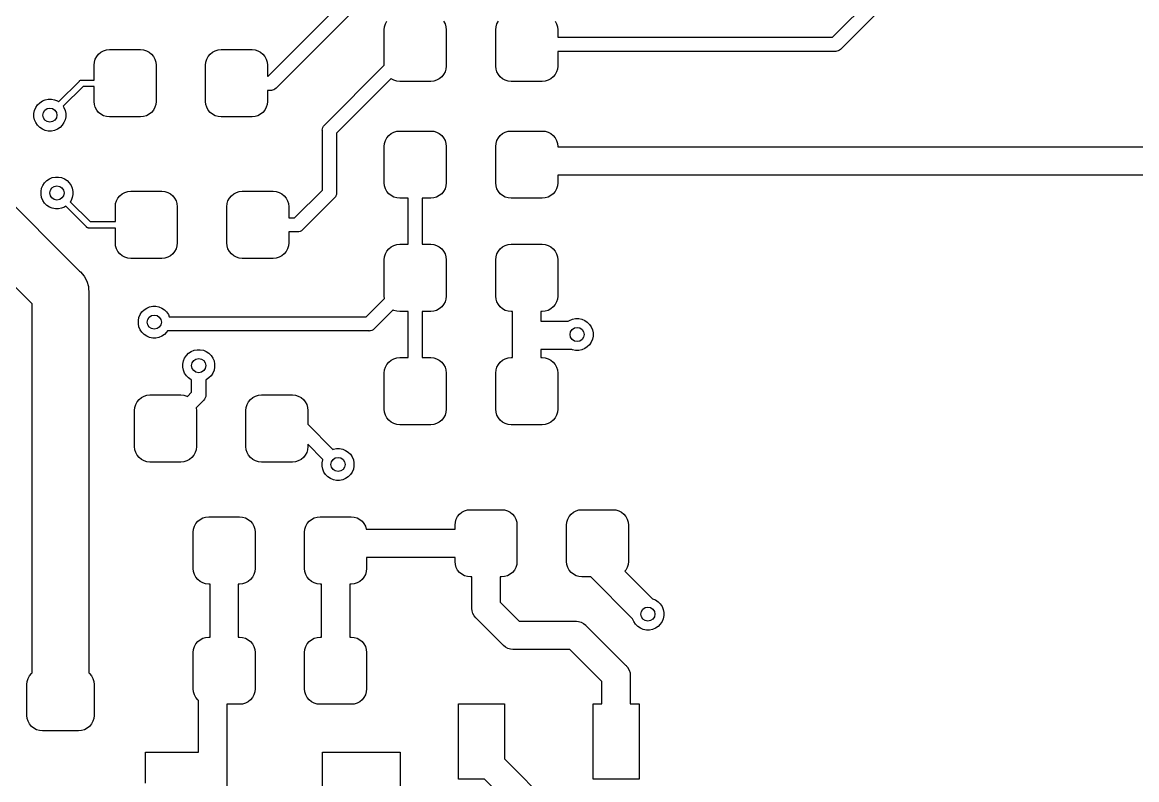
# Model space of a CAD drawing. Extents: x 1 to 84, y 1 to 137.
# Drawn here: x 57.46 to 73.21, y 15.56 to 26.26 of the extents above; entities that cross this region are included whole.
import ezdxf

# ---------------------------------------------------------------- set-up
doc = ezdxf.new("R2010")
doc.units = 0
doc.layers.add('BLACK', color=7, linetype='CONTINUOUS')

msp = doc.modelspace()

# ---------------------------------------------------------------- linework, layer by layer
at = {"layer": 'BLACK', "linetype": 'CONTINUOUS'}
for p, q in [((68.9086, 26.05), (72.9, 30.0414)), ((73.0672, 29.9258), (69.0242, 25.8828)), ((60.9336, 25.5), (62.6508, 27.2172)), ((54.0817, 26.9339), (58.2689, 22.7467)), ((62.7664, 27.05), (61.0492, 25.3328)), ((57.6, 22.2843), (53.6193, 26.265)), ((62.575, 26.1562), (62.5792, 26.1989)), ((62.575, 25.6539), (62.575, 26.1562)), ((62.5792, 26.1989), (62.5917, 26.24)), ((62.5917, 26.24), (62.6119, 26.2778)), ((63.4131, 26.2778), (63.4333, 26.24)), ((63.4333, 26.24), (63.4458, 26.1989)), ((63.4458, 26.1989), (63.45, 26.1562)), ((63.45, 26.1562), (63.45, 25.6437)), ((64.15, 26.1562), (64.1542, 26.1989)), ((64.15, 25.6437), (64.15, 26.1562)), ((64.1542, 26.1989), (64.1667, 26.24)), ((64.1667, 26.24), (64.1869, 26.2778)), ((64.9881, 26.2778), (65.0083, 26.24)), ((65.0083, 26.24), (65.0208, 26.1989)), ((65.0208, 26.1989), (65.025, 26.1562)), ((65.025, 26.1562), (65.025, 26.05)), ((65.025, 26.05), (68.9086, 26.05)), ((58.5391, 25.8109), (58.5722, 25.8381)), ((58.5722, 25.8381), (58.61, 25.8583)), ((58.61, 25.8583), (58.6511, 25.8708)), ((58.6511, 25.8708), (58.6937, 25.875)), ((58.6937, 25.875), (59.1312, 25.875)), ((59.1312, 25.875), (59.1739, 25.8708)), ((59.1739, 25.8708), (59.215, 25.8583)), ((59.215, 25.8583), (59.2528, 25.8381)), ((59.2528, 25.8381), (59.2859, 25.8109)), ((60.1141, 25.8109), (60.1472, 25.8381)), ((60.1472, 25.8381), (60.185, 25.8583)), ((60.185, 25.8583), (60.2261, 25.8708)), ((60.2261, 25.8708), (60.2687, 25.875)), ((60.2687, 25.875), (60.7062, 25.875)), ((60.7062, 25.875), (60.7489, 25.8708)), ((60.7489, 25.8708), (60.79, 25.8583)), ((60.79, 25.8583), (60.8278, 25.8381)), ((60.8278, 25.8381), (60.8609, 25.8109)), ((68.9451, 25.85), (65.025, 25.85)), ((65.025, 25.85), (65.025, 25.6437)), ((68.95, 25.8495), (68.9451, 25.85)), ((68.9549, 25.85), (68.95, 25.8495)), ((68.9696, 25.8514), (68.9549, 25.85)), ((68.9549, 25.85), (68.9549, 25.85)), ((68.9885, 25.8572), (68.9696, 25.8514)), ((69.0058, 25.8665), (68.9885, 25.8572)), ((69.0211, 25.8789), (69.0058, 25.8665)), ((69.0242, 25.8828), (69.0211, 25.8789)), ((58.475, 25.6562), (58.4792, 25.6989)), ((58.4792, 25.6989), (58.4917, 25.74)), ((58.4917, 25.74), (58.5119, 25.7778)), ((58.5119, 25.7778), (58.5391, 25.8109)), ((59.2859, 25.8109), (59.3131, 25.7778)), ((59.3131, 25.7778), (59.3333, 25.74)), ((59.3333, 25.74), (59.3458, 25.6989)), ((59.3458, 25.6989), (59.35, 25.6562)), ((60.05, 25.6562), (60.0542, 25.6989)), ((60.0542, 25.6989), (60.0667, 25.74)), ((60.0667, 25.74), (60.0869, 25.7778)), ((60.0869, 25.7778), (60.1141, 25.8109)), ((60.8609, 25.8109), (60.8881, 25.7778)), ((60.8881, 25.7778), (60.9083, 25.74)), ((60.9083, 25.74), (60.9208, 25.6989)), ((60.9208, 25.6989), (60.925, 25.6562)), ((58.475, 25.445), (58.475, 25.6562)), ((59.35, 25.6562), (59.35, 25.1437)), ((60.05, 25.1437), (60.05, 25.6562)), ((60.925, 25.6562), (60.925, 25.5)), ((61.7328, 24.8117), (62.575, 25.6539)), ((63.4131, 25.5222), (63.3859, 25.4891)), ((63.4333, 25.56), (63.4131, 25.5222)), ((63.4458, 25.6011), (63.4333, 25.56)), ((63.45, 25.6437), (63.4458, 25.6011)), ((64.1542, 25.6011), (64.15, 25.6437)), ((64.1667, 25.56), (64.1542, 25.6011)), ((64.1869, 25.5222), (64.1667, 25.56)), ((64.2141, 25.4891), (64.1869, 25.5222)), ((64.9881, 25.5222), (64.9609, 25.4891)), ((65.0083, 25.56), (64.9881, 25.5222)), ((65.0208, 25.6011), (65.0083, 25.56)), ((65.025, 25.6437), (65.0208, 25.6011)), ((57.9741, 25.1377), (58.2666, 25.4303)), ((58.3186, 25.355), (58.0377, 25.0741)), ((58.2666, 25.4303), (58.268, 25.432)), ((58.268, 25.432), (58.2697, 25.4334)), ((58.2697, 25.4334), (58.2749, 25.4376)), ((58.2697, 25.4334), (58.2697, 25.4334)), ((58.2749, 25.4376), (58.2827, 25.4418)), ((58.2749, 25.4376), (58.2749, 25.4376)), ((58.2749, 25.4376), (58.2749, 25.4376)), ((58.2827, 25.4418), (58.2844, 25.4423)), ((58.2844, 25.4423), (58.2912, 25.4443)), ((58.2912, 25.4443), (58.292, 25.4444)), ((58.292, 25.4444), (58.2978, 25.445)), ((58.2978, 25.445), (58.3, 25.4452)), ((58.2978, 25.445), (58.2978, 25.445)), ((58.3, 25.4452), (58.3022, 25.445)), ((58.3022, 25.445), (58.475, 25.445)), ((58.475, 25.355), (58.3186, 25.355)), ((58.475, 25.1437), (58.475, 25.355)), ((60.925, 25.5), (60.9336, 25.5)), ((62.6687, 25.4648), (61.9, 24.6961)), ((62.6722, 25.4619), (62.6687, 25.4648)), ((62.71, 25.4417), (62.6722, 25.4619)), ((62.7511, 25.4292), (62.71, 25.4417)), ((62.7937, 25.425), (62.7511, 25.4292)), ((63.2312, 25.425), (62.7937, 25.425)), ((63.2739, 25.4292), (63.2312, 25.425)), ((63.315, 25.4417), (63.2739, 25.4292)), ((63.3528, 25.4619), (63.315, 25.4417)), ((63.3859, 25.4891), (63.3528, 25.4619)), ((64.2472, 25.4619), (64.2141, 25.4891)), ((64.285, 25.4417), (64.2472, 25.4619)), ((64.3261, 25.4292), (64.285, 25.4417)), ((64.3687, 25.425), (64.3261, 25.4292)), ((64.8062, 25.425), (64.3687, 25.425)), ((64.8489, 25.4292), (64.8062, 25.425)), ((64.89, 25.4417), (64.8489, 25.4292)), ((64.9278, 25.4619), (64.89, 25.4417)), ((64.9609, 25.4891), (64.9278, 25.4619)), ((60.9701, 25.3), (60.925, 25.3)), ((60.925, 25.3), (60.925, 25.1437)), ((60.975, 25.2995), (60.9701, 25.3)), ((60.9799, 25.3), (60.975, 25.2995)), ((60.9946, 25.3014), (60.9799, 25.3)), ((60.9799, 25.3), (60.9799, 25.3)), ((61.0135, 25.3072), (60.9946, 25.3014)), ((61.0308, 25.3165), (61.0135, 25.3072)), ((61.0461, 25.3289), (61.0308, 25.3165)), ((61.0492, 25.3328), (61.0461, 25.3289)), ((57.6336, 25.0156), (57.6506, 25.0566)), ((57.6506, 25.0566), (57.6752, 25.0934)), ((57.6752, 25.0934), (57.7066, 25.1248)), ((57.7066, 25.1248), (57.7434, 25.1494)), ((57.7434, 25.1494), (57.7844, 25.1664)), ((57.7844, 25.1664), (57.8278, 25.175)), ((57.8278, 25.175), (57.8722, 25.175)), ((57.8722, 25.175), (57.9156, 25.1664)), ((57.9156, 25.1664), (57.9566, 25.1494)), ((57.9566, 25.1494), (57.9741, 25.1377)), ((58.0377, 25.0741), (58.0494, 25.0566)), ((58.0494, 25.0566), (58.0664, 25.0156)), ((58.4792, 25.1011), (58.475, 25.1437)), ((58.4917, 25.06), (58.4792, 25.1011)), ((58.5119, 25.0222), (58.4917, 25.06)), ((59.3333, 25.06), (59.3131, 25.0222)), ((59.3458, 25.1011), (59.3333, 25.06)), ((59.35, 25.1437), (59.3458, 25.1011)), ((60.0542, 25.1011), (60.05, 25.1437)), ((60.0667, 25.06), (60.0542, 25.1011)), ((60.0869, 25.0222), (60.0667, 25.06)), ((60.9083, 25.06), (60.8881, 25.0222)), ((60.9208, 25.1011), (60.9083, 25.06)), ((60.925, 25.1437), (60.9208, 25.1011)), ((57.625, 24.9722), (57.6336, 25.0156)), ((57.625, 24.9278), (57.625, 24.9722)), ((57.6336, 24.8844), (57.625, 24.9278)), ((57.6506, 24.8434), (57.6336, 24.8844)), ((58.0664, 24.8844), (58.0494, 24.8434)), ((58.0664, 25.0156), (58.075, 24.9722)), ((58.075, 24.9278), (58.0664, 24.8844)), ((58.075, 24.9722), (58.075, 24.9278)), ((58.5391, 24.9891), (58.5119, 25.0222)), ((58.5722, 24.9619), (58.5391, 24.9891)), ((58.61, 24.9417), (58.5722, 24.9619)), ((58.6511, 24.9292), (58.61, 24.9417)), ((58.6937, 24.925), (58.6511, 24.9292)), ((59.1312, 24.925), (58.6937, 24.925)), ((59.1739, 24.9292), (59.1312, 24.925)), ((59.215, 24.9417), (59.1739, 24.9292)), ((59.2528, 24.9619), (59.215, 24.9417)), ((59.2859, 24.9891), (59.2528, 24.9619)), ((59.3131, 25.0222), (59.2859, 24.9891)), ((60.1141, 24.9891), (60.0869, 25.0222)), ((60.1472, 24.9619), (60.1141, 24.9891)), ((60.185, 24.9417), (60.1472, 24.9619)), ((60.2261, 24.9292), (60.185, 24.9417)), ((60.2687, 24.925), (60.2261, 24.9292)), ((60.7062, 24.925), (60.2687, 24.925)), ((60.7489, 24.9292), (60.7062, 24.925)), ((60.79, 24.9417), (60.7489, 24.9292)), ((60.8278, 24.9619), (60.79, 24.9417)), ((60.8609, 24.9891), (60.8278, 24.9619)), ((60.8881, 25.0222), (60.8609, 24.9891)), ((57.6752, 24.8066), (57.6506, 24.8434)), ((57.7066, 24.7752), (57.6752, 24.8066)), ((57.7434, 24.7506), (57.7066, 24.7752)), ((57.7844, 24.7336), (57.7434, 24.7506)), ((57.8278, 24.725), (57.7844, 24.7336)), ((57.8722, 24.725), (57.8278, 24.725)), ((57.9156, 24.7336), (57.8722, 24.725)), ((57.9566, 24.7506), (57.9156, 24.7336)), ((57.9934, 24.7752), (57.9566, 24.7506)), ((58.0248, 24.8066), (57.9934, 24.7752)), ((58.0494, 24.8434), (58.0248, 24.8066)), ((61.6995, 24.7375), (61.7014, 24.7571)), ((61.7, 24.7326), (61.6995, 24.7375)), ((61.7, 23.8914), (61.7, 24.7326)), ((61.7014, 24.7571), (61.7072, 24.776)), ((61.7072, 24.776), (61.7165, 24.7933)), ((61.7165, 24.7933), (61.7258, 24.8047)), ((61.7258, 24.8047), (61.7289, 24.8086)), ((61.7289, 24.8086), (61.7328, 24.8117)), ((62.7511, 24.7208), (62.7937, 24.725)), ((62.7937, 24.725), (63.2312, 24.725)), ((63.2312, 24.725), (63.2739, 24.7208)), ((64.3261, 24.7208), (64.3687, 24.725)), ((64.3687, 24.725), (64.8062, 24.725)), ((64.8062, 24.725), (64.8489, 24.7208)), ((61.9, 24.6961), (61.9, 23.8549)), ((62.5792, 24.5489), (62.5917, 24.59)), ((62.5917, 24.59), (62.6119, 24.6278)), ((62.6119, 24.6278), (62.6391, 24.6609)), ((62.6391, 24.6609), (62.6722, 24.6881)), ((62.6722, 24.6881), (62.71, 24.7083)), ((62.71, 24.7083), (62.7511, 24.7208)), ((63.2739, 24.7208), (63.315, 24.7083)), ((63.315, 24.7083), (63.3528, 24.6881)), ((63.3528, 24.6881), (63.3859, 24.6609)), ((63.3859, 24.6609), (63.4131, 24.6278)), ((63.4131, 24.6278), (63.4333, 24.59)), ((63.4333, 24.59), (63.4458, 24.5489)), ((64.1542, 24.5489), (64.1667, 24.59)), ((64.1667, 24.59), (64.1869, 24.6278)), ((64.1869, 24.6278), (64.2141, 24.6609)), ((64.2141, 24.6609), (64.2472, 24.6881)), ((64.2472, 24.6881), (64.285, 24.7083)), ((64.285, 24.7083), (64.3261, 24.7208)), ((64.8489, 24.7208), (64.89, 24.7083)), ((64.89, 24.7083), (64.9278, 24.6881)), ((64.9278, 24.6881), (64.9609, 24.6609)), ((64.9609, 24.6609), (64.9881, 24.6278)), ((64.9881, 24.6278), (65.0083, 24.59)), ((65.0083, 24.59), (65.0208, 24.5489)), ((62.575, 24.5062), (62.5792, 24.5489)), ((62.575, 23.9937), (62.575, 24.5062)), ((63.4458, 24.5489), (63.45, 24.5062)), ((63.45, 24.5062), (63.45, 23.9937)), ((64.15, 24.5062), (64.1542, 24.5489)), ((64.15, 23.9937), (64.15, 24.5062)), ((65.0208, 24.5489), (65.025, 24.5062)), ((65.025, 24.5062), (65.025, 24.5)), ((65.025, 24.5), (83.33, 24.5)), ((83.33, 24.1), (65.025, 24.1)), ((65.025, 24.1), (65.025, 23.9937)), ((57.7336, 23.9156), (57.7506, 23.9566)), ((57.7506, 23.9566), (57.7752, 23.9934)), ((57.7752, 23.9934), (57.8066, 24.0248)), ((57.8066, 24.0248), (57.8434, 24.0494)), ((57.8434, 24.0494), (57.8844, 24.0664)), ((57.8844, 24.0664), (57.9278, 24.075)), ((57.9278, 24.075), (57.9722, 24.075)), ((57.9722, 24.075), (58.0156, 24.0664)), ((58.0156, 24.0664), (58.0566, 24.0494)), ((58.0566, 24.0494), (58.0934, 24.0248)), ((58.0934, 24.0248), (58.1248, 23.9934)), ((58.1248, 23.9934), (58.1494, 23.9566)), ((58.1494, 23.9566), (58.1664, 23.9156)), ((62.5792, 23.9511), (62.575, 23.9937)), ((62.5917, 23.91), (62.5792, 23.9511)), ((63.4458, 23.9511), (63.4333, 23.91)), ((63.45, 23.9937), (63.4458, 23.9511)), ((64.1542, 23.9511), (64.15, 23.9937)), ((64.1667, 23.91), (64.1542, 23.9511)), ((65.0208, 23.9511), (65.0083, 23.91)), ((65.025, 23.9937), (65.0208, 23.9511)), ((57.725, 23.8722), (57.7336, 23.9156)), ((57.725, 23.8278), (57.725, 23.8722)), ((57.7336, 23.7844), (57.725, 23.8278)), ((57.7506, 23.7434), (57.7336, 23.7844)), ((58.1664, 23.7844), (58.1494, 23.7434)), ((58.1664, 23.9156), (58.175, 23.8722)), ((58.175, 23.8278), (58.1664, 23.7844)), ((58.175, 23.8722), (58.175, 23.8278)), ((58.7917, 23.74), (58.8119, 23.7778)), ((58.8119, 23.7778), (58.8391, 23.8109)), ((58.8391, 23.8109), (58.8722, 23.8381)), ((58.8722, 23.8381), (58.91, 23.8583)), ((58.91, 23.8583), (58.9511, 23.8708)), ((58.9511, 23.8708), (58.9937, 23.875)), ((58.9937, 23.875), (59.4312, 23.875)), ((59.4312, 23.875), (59.4739, 23.8708)), ((59.4739, 23.8708), (59.515, 23.8583)), ((59.515, 23.8583), (59.5528, 23.8381)), ((59.5528, 23.8381), (59.5859, 23.8109)), ((59.5859, 23.8109), (59.6131, 23.7778)), ((59.6131, 23.7778), (59.6333, 23.74)), ((60.3667, 23.74), (60.3869, 23.7778)), ((60.3869, 23.7778), (60.4141, 23.8109)), ((60.4141, 23.8109), (60.4472, 23.8381)), ((60.4472, 23.8381), (60.485, 23.8583)), ((60.485, 23.8583), (60.5261, 23.8708)), ((60.5261, 23.8708), (60.5687, 23.875)), ((60.5687, 23.875), (61.0062, 23.875)), ((61.0062, 23.875), (61.0489, 23.8708)), ((61.0489, 23.8708), (61.09, 23.8583)), ((61.09, 23.8583), (61.1278, 23.8381)), ((61.1278, 23.8381), (61.1609, 23.8109)), ((61.1609, 23.8109), (61.1881, 23.7778)), ((61.1881, 23.7778), (61.2083, 23.74)), ((61.3086, 23.5), (61.7, 23.8914)), ((61.8711, 23.7789), (61.8672, 23.7758)), ((61.8835, 23.7942), (61.8711, 23.7789)), ((61.8928, 23.8115), (61.8835, 23.7942)), ((61.8986, 23.8304), (61.8928, 23.8115)), ((61.9, 23.8451), (61.8986, 23.8304)), ((61.9, 23.8549), (61.9005, 23.85)), ((61.9005, 23.85), (61.9, 23.8451)), ((61.9, 23.8451), (61.9, 23.8451)), ((62.6119, 23.8722), (62.5917, 23.91)), ((62.6391, 23.8391), (62.6119, 23.8722)), ((62.6722, 23.8119), (62.6391, 23.8391)), ((62.71, 23.7917), (62.6722, 23.8119)), ((62.7511, 23.7792), (62.71, 23.7917)), ((62.7937, 23.775), (62.7511, 23.7792)), ((63.2739, 23.7792), (63.2312, 23.775)), ((63.315, 23.7917), (63.2739, 23.7792)), ((63.3528, 23.8119), (63.315, 23.7917)), ((63.3859, 23.8391), (63.3528, 23.8119)), ((63.4131, 23.8722), (63.3859, 23.8391)), ((63.4333, 23.91), (63.4131, 23.8722)), ((64.1869, 23.8722), (64.1667, 23.91)), ((64.2141, 23.8391), (64.1869, 23.8722)), ((64.2472, 23.8119), (64.2141, 23.8391)), ((64.285, 23.7917), (64.2472, 23.8119)), ((64.3261, 23.7792), (64.285, 23.7917)), ((64.3687, 23.775), (64.3261, 23.7792)), ((64.8489, 23.7792), (64.8062, 23.775)), ((64.89, 23.7917), (64.8489, 23.7792)), ((64.9278, 23.8119), (64.89, 23.7917)), ((64.9609, 23.8391), (64.9278, 23.8119)), ((64.9881, 23.8722), (64.9609, 23.8391)), ((65.0083, 23.91), (64.9881, 23.8722)), ((57.7752, 23.7066), (57.7506, 23.7434)), ((57.8066, 23.6752), (57.7752, 23.7066)), ((57.8434, 23.6506), (57.8066, 23.6752)), ((57.8844, 23.6336), (57.8434, 23.6506)), ((57.9278, 23.625), (57.8844, 23.6336)), ((57.9722, 23.625), (57.9278, 23.625)), ((58.0156, 23.6336), (57.9722, 23.625)), ((58.0566, 23.6506), (58.0156, 23.6336)), ((58.0741, 23.6623), (58.0566, 23.6506)), ((58.3666, 23.3697), (58.0741, 23.6623)), ((58.1494, 23.7434), (58.1377, 23.7259)), ((58.1377, 23.7259), (58.4186, 23.445)), ((58.775, 23.6562), (58.7792, 23.6989)), ((58.775, 23.445), (58.775, 23.6562)), ((58.7792, 23.6989), (58.7917, 23.74)), ((59.6333, 23.74), (59.6458, 23.6989)), ((59.6458, 23.6989), (59.65, 23.6562)), ((59.65, 23.6562), (59.65, 23.1438)), ((60.35, 23.6562), (60.3542, 23.6989)), ((60.35, 23.1438), (60.35, 23.6562)), ((60.3542, 23.6989), (60.3667, 23.74)), ((61.2083, 23.74), (61.2208, 23.6989)), ((61.2208, 23.6989), (61.225, 23.6562)), ((61.225, 23.6562), (61.225, 23.5)), ((61.8672, 23.7758), (61.4242, 23.3328)), ((62.9125, 23.775), (62.7937, 23.775)), ((62.9125, 23.125), (62.9125, 23.775)), ((63.2312, 23.775), (63.1125, 23.775)), ((63.1125, 23.775), (63.1125, 23.125)), ((64.8062, 23.775), (64.3687, 23.775)), ((61.225, 23.5), (61.3086, 23.5)), ((58.368, 23.368), (58.3666, 23.3697)), ((58.3697, 23.3666), (58.368, 23.368)), ((58.3734, 23.3636), (58.3697, 23.3666)), ((58.3697, 23.3666), (58.3697, 23.3666)), ((58.3749, 23.3624), (58.3734, 23.3636)), ((58.3825, 23.3584), (58.3749, 23.3624)), ((58.3827, 23.3582), (58.3825, 23.3584)), ((58.3912, 23.3557), (58.3827, 23.3582)), ((58.392, 23.3556), (58.3912, 23.3557)), ((58.3978, 23.355), (58.392, 23.3556)), ((58.4, 23.3548), (58.3978, 23.355)), ((58.3978, 23.355), (58.3978, 23.355)), ((58.4022, 23.355), (58.4, 23.3548)), ((58.775, 23.355), (58.4022, 23.355)), ((58.4186, 23.445), (58.775, 23.445)), ((58.775, 23.1438), (58.775, 23.355)), ((61.3885, 23.3072), (61.3696, 23.3014)), ((61.4058, 23.3165), (61.3885, 23.3072)), ((61.4211, 23.3289), (61.4058, 23.3165)), ((61.4242, 23.3328), (61.4211, 23.3289)), ((61.3451, 23.3), (61.225, 23.3)), ((61.225, 23.3), (61.225, 23.1438)), ((61.35, 23.2995), (61.3451, 23.3)), ((61.3549, 23.3), (61.35, 23.2995)), ((61.3696, 23.3014), (61.3549, 23.3)), ((61.3549, 23.3), (61.3549, 23.3)), ((58.7792, 23.1011), (58.775, 23.1438)), ((58.7917, 23.06), (58.7792, 23.1011)), ((58.8119, 23.0222), (58.7917, 23.06)), ((58.8391, 22.9891), (58.8119, 23.0222)), ((59.6131, 23.0222), (59.5859, 22.9891)), ((59.6333, 23.06), (59.6131, 23.0222)), ((59.6458, 23.1011), (59.6333, 23.06)), ((59.65, 23.1438), (59.6458, 23.1011)), ((60.3542, 23.1011), (60.35, 23.1438)), ((60.3667, 23.06), (60.3542, 23.1011)), ((60.3869, 23.0222), (60.3667, 23.06)), ((60.4141, 22.9891), (60.3869, 23.0222)), ((61.1881, 23.0222), (61.1609, 22.9891)), ((61.2083, 23.06), (61.1881, 23.0222)), ((61.2208, 23.1011), (61.2083, 23.06)), ((61.225, 23.1438), (61.2208, 23.1011)), ((62.5792, 22.9489), (62.5917, 22.99)), ((62.5917, 22.99), (62.6119, 23.0278)), ((62.6119, 23.0278), (62.6391, 23.0609)), ((62.6391, 23.0609), (62.6722, 23.0881)), ((62.6722, 23.0881), (62.71, 23.1083)), ((62.71, 23.1083), (62.7511, 23.1208)), ((62.7511, 23.1208), (62.7937, 23.125)), ((62.7937, 23.125), (62.9125, 23.125)), ((63.1125, 23.125), (63.2312, 23.125)), ((63.2312, 23.125), (63.2739, 23.1208)), ((63.2739, 23.1208), (63.315, 23.1083)), ((63.315, 23.1083), (63.3528, 23.0881)), ((63.3528, 23.0881), (63.3859, 23.0609)), ((63.3859, 23.0609), (63.4131, 23.0278)), ((63.4131, 23.0278), (63.4333, 22.99)), ((63.4333, 22.99), (63.4458, 22.9489)), ((64.1542, 22.9489), (64.1667, 22.99)), ((64.1667, 22.99), (64.1869, 23.0278)), ((64.1869, 23.0278), (64.2141, 23.0609)), ((64.2141, 23.0609), (64.2472, 23.0881)), ((64.2472, 23.0881), (64.285, 23.1083)), ((64.285, 23.1083), (64.3261, 23.1208)), ((64.3261, 23.1208), (64.3687, 23.125)), ((64.3687, 23.125), (64.8062, 23.125)), ((64.8062, 23.125), (64.8489, 23.1208)), ((64.8489, 23.1208), (64.89, 23.1083)), ((64.89, 23.1083), (64.9278, 23.0881)), ((64.9278, 23.0881), (64.9609, 23.0609)), ((64.9609, 23.0609), (64.9881, 23.0278)), ((64.9881, 23.0278), (65.0083, 22.99)), ((65.0083, 22.99), (65.0208, 22.9489)), ((58.8722, 22.9619), (58.8391, 22.9891)), ((58.91, 22.9417), (58.8722, 22.9619)), ((58.9511, 22.9292), (58.91, 22.9417)), ((58.9937, 22.925), (58.9511, 22.9292)), ((59.4312, 22.925), (58.9937, 22.925)), ((59.4739, 22.9292), (59.4312, 22.925)), ((59.515, 22.9417), (59.4739, 22.9292)), ((59.5528, 22.9619), (59.515, 22.9417)), ((59.5859, 22.9891), (59.5528, 22.9619)), ((60.4472, 22.9619), (60.4141, 22.9891)), ((60.485, 22.9417), (60.4472, 22.9619)), ((60.5261, 22.9292), (60.485, 22.9417)), ((60.5687, 22.925), (60.5261, 22.9292)), ((61.0062, 22.925), (60.5687, 22.925)), ((61.0489, 22.9292), (61.0062, 22.925)), ((61.09, 22.9417), (61.0489, 22.9292)), ((61.1278, 22.9619), (61.09, 22.9417)), ((61.1609, 22.9891), (61.1278, 22.9619)), ((62.575, 22.9062), (62.5792, 22.9489)), ((62.575, 22.3938), (62.575, 22.9062)), ((63.4458, 22.9489), (63.45, 22.9062)), ((63.45, 22.9062), (63.45, 22.3938)), ((64.15, 22.9062), (64.1542, 22.9489)), ((64.15, 22.3938), (64.15, 22.9062)), ((65.0208, 22.9489), (65.025, 22.9062)), ((65.025, 22.9062), (65.025, 22.3938)), ((58.2689, 22.7467), (58.2842, 22.7342)), ((58.2842, 22.7342), (58.3342, 22.6733)), ((58.3342, 22.6733), (58.3713, 22.6038)), ((58.3713, 22.6038), (58.3942, 22.5284)), ((58.3942, 22.5284), (58.397, 22.5)), ((58.397, 22.5), (58.4019, 22.45)), ((58.4019, 22.45), (58.4, 22.4304)), ((58.4, 22.4304), (58.4, 17.0699)), ((62.5786, 22.3575), (62.575, 22.3938)), ((63.45, 22.3938), (63.4458, 22.3511)), ((64.1542, 22.3511), (64.15, 22.3938)), ((65.025, 22.3938), (65.0208, 22.3511)), ((57.6, 17.0699), (57.6, 22.2843)), ((59.1816, 22.1998), (59.2184, 22.2244)), ((59.2184, 22.2244), (59.2594, 22.2414)), ((59.2594, 22.2414), (59.3028, 22.25)), ((59.3028, 22.25), (59.3472, 22.25)), ((59.3472, 22.25), (59.3906, 22.2414)), ((59.3906, 22.2414), (59.4316, 22.2244)), ((59.4316, 22.2244), (59.4684, 22.1998)), ((62.3211, 22.1), (62.5786, 22.3575)), ((63.3528, 22.2119), (63.315, 22.1917)), ((63.3859, 22.2391), (63.3528, 22.2119)), ((63.4131, 22.2722), (63.3859, 22.2391)), ((63.4333, 22.31), (63.4131, 22.2722)), ((63.4458, 22.3511), (63.4333, 22.31)), ((64.1667, 22.31), (64.1542, 22.3511)), ((64.1869, 22.2722), (64.1667, 22.31)), ((64.2141, 22.2391), (64.1869, 22.2722)), ((64.2472, 22.2119), (64.2141, 22.2391)), ((64.285, 22.1917), (64.2472, 22.2119)), ((64.9278, 22.2119), (64.89, 22.1917)), ((64.9609, 22.2391), (64.9278, 22.2119)), ((64.9881, 22.2722), (64.9609, 22.2391)), ((65.0083, 22.31), (64.9881, 22.2722)), ((65.0208, 22.3511), (65.0083, 22.31)), ((59.1, 22.0472), (59.1086, 22.0906)), ((59.1, 22.0028), (59.1, 22.0472)), ((59.1086, 22.0906), (59.1256, 22.1316)), ((59.1256, 22.1316), (59.1502, 22.1684)), ((59.1502, 22.1684), (59.1816, 22.1998)), ((59.4684, 22.1998), (59.4998, 22.1684)), ((59.4998, 22.1684), (59.5244, 22.1316)), ((59.5244, 22.1316), (59.5375, 22.1)), ((59.5375, 22.1), (62.3211, 22.1)), ((62.7006, 22.1967), (62.4367, 21.9328)), ((62.71, 22.1917), (62.7006, 22.1967)), ((62.7511, 22.1792), (62.71, 22.1917)), ((62.7937, 22.175), (62.7511, 22.1792)), ((62.9125, 22.175), (62.7937, 22.175)), ((62.9125, 21.525), (62.9125, 22.175)), ((63.2312, 22.175), (63.1125, 22.175)), ((63.1125, 22.175), (63.1125, 21.525)), ((63.2739, 22.1792), (63.2312, 22.175)), ((63.315, 22.1917), (63.2739, 22.1792)), ((64.3261, 22.1792), (64.285, 22.1917)), ((64.3687, 22.175), (64.3261, 22.1792)), ((64.3875, 22.175), (64.3687, 22.175)), ((64.3875, 21.8473), (64.3875, 22.175)), ((64.8062, 22.175), (64.7875, 22.175)), ((64.7875, 22.175), (64.7875, 22.0375)), ((64.8489, 22.1792), (64.8062, 22.175)), ((64.89, 22.1917), (64.8489, 22.1792)), ((65.1756, 22.0375), (65.1934, 22.0494)), ((65.1934, 22.0494), (65.2344, 22.0664)), ((65.2344, 22.0664), (65.2778, 22.075)), ((65.2778, 22.075), (65.3222, 22.075)), ((65.3222, 22.075), (65.3656, 22.0664)), ((65.3656, 22.0664), (65.4066, 22.0494)), ((65.4066, 22.0494), (65.4434, 22.0248)), ((59.1086, 21.9594), (59.1, 22.0028)), ((59.1256, 21.9184), (59.1086, 21.9594)), ((59.1502, 21.8816), (59.1256, 21.9184)), ((59.5121, 21.9), (59.4998, 21.8816)), ((62.3576, 21.9), (59.5121, 21.9)), ((62.3625, 21.8995), (62.3576, 21.9)), ((62.3674, 21.9), (62.3625, 21.8995)), ((62.3821, 21.9014), (62.3674, 21.9)), ((62.3674, 21.9), (62.3674, 21.9)), ((62.401, 21.9072), (62.3821, 21.9014)), ((62.4183, 21.9165), (62.401, 21.9072)), ((62.4336, 21.9289), (62.4183, 21.9165)), ((62.4367, 21.9328), (62.4336, 21.9289)), ((64.7875, 22.0375), (65.1756, 22.0375)), ((65.4434, 22.0248), (65.4748, 21.9934)), ((65.4748, 21.9934), (65.4994, 21.9566)), ((65.4994, 21.9566), (65.5164, 21.9156)), ((65.5164, 21.9156), (65.525, 21.8722)), ((59.1816, 21.8502), (59.1502, 21.8816)), ((59.2184, 21.8256), (59.1816, 21.8502)), ((59.2594, 21.8086), (59.2184, 21.8256)), ((59.3028, 21.8), (59.2594, 21.8086)), ((59.3472, 21.8), (59.3028, 21.8)), ((59.3906, 21.8086), (59.3472, 21.8)), ((59.4316, 21.8256), (59.3906, 21.8086)), ((59.4684, 21.8502), (59.4316, 21.8256)), ((59.4998, 21.8816), (59.4684, 21.8502)), ((64.3865, 21.8375), (64.3875, 21.8473)), ((64.3875, 21.8277), (64.3865, 21.8375)), ((64.3875, 21.525), (64.3875, 21.8277)), ((65.4994, 21.7434), (65.4748, 21.7066)), ((65.5164, 21.7844), (65.4994, 21.7434)), ((65.525, 21.8278), (65.5164, 21.7844)), ((65.525, 21.8722), (65.525, 21.8278)), ((59.7782, 21.5544), (59.8096, 21.5858)), ((59.8096, 21.5858), (59.8464, 21.6104)), ((59.8464, 21.6104), (59.8874, 21.6274)), ((59.8874, 21.6274), (59.9308, 21.636)), ((59.9308, 21.636), (59.9752, 21.636)), ((59.9752, 21.636), (60.0186, 21.6274)), ((60.0186, 21.6274), (60.0596, 21.6104)), ((60.0596, 21.6104), (60.0964, 21.5858)), ((60.0964, 21.5858), (60.1278, 21.5544)), ((65.2251, 21.6375), (64.7875, 21.6375)), ((64.7875, 21.6375), (64.7875, 21.525)), ((65.2344, 21.6336), (65.2251, 21.6375)), ((65.2778, 21.625), (65.2344, 21.6336)), ((65.3222, 21.625), (65.2778, 21.625)), ((65.3656, 21.6336), (65.3222, 21.625)), ((65.4066, 21.6506), (65.3656, 21.6336)), ((65.4434, 21.6752), (65.4066, 21.6506)), ((65.4748, 21.7066), (65.4434, 21.6752)), ((59.728, 21.4332), (59.7366, 21.4766)), ((59.728, 21.3888), (59.728, 21.4332)), ((59.7366, 21.4766), (59.7536, 21.5176)), ((59.7536, 21.5176), (59.7782, 21.5544)), ((60.1278, 21.5544), (60.1524, 21.5176)), ((60.1524, 21.5176), (60.1694, 21.4766)), ((60.1694, 21.4766), (60.178, 21.4332)), ((60.178, 21.4332), (60.178, 21.3888)), ((62.5917, 21.39), (62.6119, 21.4278)), ((62.6119, 21.4278), (62.6391, 21.4609)), ((62.6391, 21.4609), (62.6722, 21.4881)), ((62.6722, 21.4881), (62.71, 21.5083)), ((62.71, 21.5083), (62.7511, 21.5208)), ((62.7511, 21.5208), (62.7937, 21.525)), ((62.7937, 21.525), (62.9125, 21.525)), ((63.1125, 21.525), (63.2312, 21.525)), ((63.2312, 21.525), (63.2739, 21.5208)), ((63.2739, 21.5208), (63.315, 21.5083)), ((63.315, 21.5083), (63.3528, 21.4881)), ((63.3528, 21.4881), (63.3859, 21.4609)), ((63.3859, 21.4609), (63.4131, 21.4278)), ((63.4131, 21.4278), (63.4333, 21.39)), ((64.1667, 21.39), (64.1869, 21.4278)), ((64.1869, 21.4278), (64.2141, 21.4609)), ((64.2141, 21.4609), (64.2472, 21.4881)), ((64.2472, 21.4881), (64.285, 21.5083)), ((64.285, 21.5083), (64.3261, 21.5208)), ((64.3261, 21.5208), (64.3687, 21.525)), ((64.3687, 21.525), (64.3875, 21.525)), ((64.7875, 21.525), (64.8062, 21.525)), ((64.8062, 21.525), (64.8489, 21.5208)), ((64.8489, 21.5208), (64.89, 21.5083)), ((64.89, 21.5083), (64.9278, 21.4881)), ((64.9278, 21.4881), (64.9609, 21.4609)), ((64.9609, 21.4609), (64.9881, 21.4278)), ((64.9881, 21.4278), (65.0083, 21.39)), ((59.7366, 21.3454), (59.728, 21.3888)), ((59.7536, 21.3044), (59.7366, 21.3454)), ((59.7782, 21.2676), (59.7536, 21.3044)), ((59.8096, 21.2362), (59.7782, 21.2676)), ((60.1278, 21.2676), (60.0964, 21.2362)), ((60.1524, 21.3044), (60.1278, 21.2676)), ((60.1694, 21.3454), (60.1524, 21.3044)), ((60.178, 21.3888), (60.1694, 21.3454)), ((62.575, 21.3062), (62.5792, 21.3489)), ((62.575, 20.7937), (62.575, 21.3062)), ((62.5792, 21.3489), (62.5917, 21.39)), ((63.4333, 21.39), (63.4458, 21.3489)), ((63.4458, 21.3489), (63.45, 21.3062)), ((63.45, 21.3062), (63.45, 20.7937)), ((64.15, 21.3062), (64.1542, 21.3489)), ((64.15, 20.7937), (64.15, 21.3062)), ((64.1542, 21.3489), (64.1667, 21.39)), ((65.0083, 21.39), (65.0208, 21.3489)), ((65.0208, 21.3489), (65.025, 21.3062)), ((65.025, 21.3062), (65.025, 20.7937)), ((59.8464, 21.2116), (59.8096, 21.2362)), ((59.853, 21.2089), (59.8464, 21.2116)), ((59.853, 21.0334), (59.853, 21.2089)), ((60.0596, 21.2116), (60.053, 21.2089)), ((60.053, 21.2089), (60.053, 20.9969)), ((60.0964, 21.2362), (60.0596, 21.2116)), ((59.1096, 20.9329), (59.1427, 20.9601)), ((59.1427, 20.9601), (59.1805, 20.9803)), ((59.1805, 20.9803), (59.2216, 20.9928)), ((59.2216, 20.9928), (59.2642, 20.997)), ((59.2642, 20.997), (59.7017, 20.997)), ((59.7017, 20.997), (59.7444, 20.9928)), ((59.7444, 20.9928), (59.7855, 20.9803)), ((59.7855, 20.9803), (59.7949, 20.9753)), ((59.7949, 20.9753), (59.853, 21.0334)), ((60.0458, 20.9535), (60.0365, 20.9362)), ((60.0489, 20.9637), (60.0458, 20.9535)), ((60.0516, 20.9724), (60.0489, 20.9637)), ((60.0522, 20.9789), (60.0516, 20.9724)), ((60.053, 20.9871), (60.0522, 20.9789)), ((60.053, 20.9969), (60.0535, 20.992)), ((60.0535, 20.992), (60.053, 20.9871)), ((60.053, 20.9871), (60.053, 20.9871)), ((60.6846, 20.9329), (60.7177, 20.9601)), ((60.7177, 20.9601), (60.7555, 20.9803)), ((60.7555, 20.9803), (60.7966, 20.9928)), ((60.7966, 20.9928), (60.8392, 20.997)), ((60.8392, 20.997), (61.2767, 20.997)), ((61.2767, 20.997), (61.3194, 20.9928)), ((61.3194, 20.9928), (61.3605, 20.9803)), ((61.3605, 20.9803), (61.3983, 20.9601)), ((61.3983, 20.9601), (61.4314, 20.9329)), ((59.0455, 20.7782), (59.0497, 20.8209)), ((59.0497, 20.8209), (59.0622, 20.862)), ((59.0622, 20.862), (59.0824, 20.8998)), ((59.0824, 20.8998), (59.1096, 20.9329)), ((60.0202, 20.9178), (59.9169, 20.8145)), ((59.9169, 20.8145), (59.9205, 20.7782)), ((60.0241, 20.9209), (60.0202, 20.9178)), ((60.0365, 20.9362), (60.0241, 20.9209)), ((60.6205, 20.7782), (60.6247, 20.8209)), ((60.6247, 20.8209), (60.6372, 20.862)), ((60.6372, 20.862), (60.6574, 20.8998)), ((60.6574, 20.8998), (60.6846, 20.9329)), ((61.4314, 20.9329), (61.4586, 20.8998)), ((61.4586, 20.8998), (61.4788, 20.862)), ((61.4788, 20.862), (61.4913, 20.8209)), ((61.4913, 20.8209), (61.4955, 20.7782)), ((62.5792, 20.7511), (62.575, 20.7937)), ((63.45, 20.7937), (63.4458, 20.7511)), ((64.1542, 20.7511), (64.15, 20.7937)), ((65.025, 20.7937), (65.0208, 20.7511)), ((59.0455, 20.2658), (59.0455, 20.7782)), ((59.9205, 20.7782), (59.9205, 20.2658)), ((60.6205, 20.2658), (60.6205, 20.7782)), ((61.4955, 20.7782), (61.4955, 20.5814)), ((62.5917, 20.71), (62.5792, 20.7511)), ((62.6119, 20.6722), (62.5917, 20.71)), ((62.6391, 20.6391), (62.6119, 20.6722)), ((62.6722, 20.6119), (62.6391, 20.6391)), ((63.3859, 20.6391), (63.3528, 20.6119)), ((63.4131, 20.6722), (63.3859, 20.6391)), ((63.4333, 20.71), (63.4131, 20.6722)), ((63.4458, 20.7511), (63.4333, 20.71)), ((64.1667, 20.71), (64.1542, 20.7511)), ((64.1869, 20.6722), (64.1667, 20.71)), ((64.2141, 20.6391), (64.1869, 20.6722)), ((64.2472, 20.6119), (64.2141, 20.6391)), ((64.9609, 20.6391), (64.9278, 20.6119)), ((64.9881, 20.6722), (64.9609, 20.6391)), ((65.0083, 20.71), (64.9881, 20.6722)), ((65.0208, 20.7511), (65.0083, 20.71)), ((61.4955, 20.5814), (61.8493, 20.2276)), ((62.71, 20.5917), (62.6722, 20.6119)), ((62.7511, 20.5792), (62.71, 20.5917)), ((62.7937, 20.575), (62.7511, 20.5792)), ((63.2312, 20.575), (62.7937, 20.575)), ((63.2739, 20.5792), (63.2312, 20.575)), ((63.315, 20.5917), (63.2739, 20.5792)), ((63.3528, 20.6119), (63.315, 20.5917)), ((64.285, 20.5917), (64.2472, 20.6119)), ((64.3261, 20.5792), (64.285, 20.5917)), ((64.3687, 20.575), (64.3261, 20.5792)), ((64.8062, 20.575), (64.3687, 20.575)), ((64.8489, 20.5792), (64.8062, 20.575)), ((64.89, 20.5917), (64.8489, 20.5792)), ((64.9278, 20.6119), (64.89, 20.5917)), ((59.0497, 20.2231), (59.0455, 20.2658)), ((59.0622, 20.182), (59.0497, 20.2231)), ((59.0824, 20.1442), (59.0622, 20.182)), ((59.9038, 20.182), (59.8836, 20.1442)), ((59.9163, 20.2231), (59.9038, 20.182)), ((59.9205, 20.2658), (59.9163, 20.2231)), ((60.6247, 20.2231), (60.6205, 20.2658)), ((60.6372, 20.182), (60.6247, 20.2231)), ((60.6574, 20.1442), (60.6372, 20.182)), ((61.4788, 20.182), (61.4586, 20.1442)), ((61.4913, 20.2231), (61.4788, 20.182)), ((61.4955, 20.2658), (61.4913, 20.2231)), ((61.7079, 20.0862), (61.4955, 20.2986)), ((61.4955, 20.2986), (61.4955, 20.2658)), ((61.8493, 20.2276), (61.8559, 20.2304)), ((61.8559, 20.2304), (61.8993, 20.239)), ((61.8993, 20.239), (61.9437, 20.239)), ((61.9437, 20.239), (61.9871, 20.2304)), ((61.9871, 20.2304), (62.0281, 20.2134)), ((62.0281, 20.2134), (62.0649, 20.1888)), ((62.0649, 20.1888), (62.0963, 20.1574)), ((62.0963, 20.1574), (62.1209, 20.1206)), ((59.1096, 20.1111), (59.0824, 20.1442)), ((59.1427, 20.0839), (59.1096, 20.1111)), ((59.1805, 20.0637), (59.1427, 20.0839)), ((59.2216, 20.0512), (59.1805, 20.0637)), ((59.2642, 20.047), (59.2216, 20.0512)), ((59.7017, 20.047), (59.2642, 20.047)), ((59.7444, 20.0512), (59.7017, 20.047)), ((59.7855, 20.0637), (59.7444, 20.0512)), ((59.8233, 20.0839), (59.7855, 20.0637)), ((59.8564, 20.1111), (59.8233, 20.0839)), ((59.8836, 20.1442), (59.8564, 20.1111)), ((60.6846, 20.1111), (60.6574, 20.1442)), ((60.7177, 20.0839), (60.6846, 20.1111)), ((60.7555, 20.0637), (60.7177, 20.0839)), ((60.7966, 20.0512), (60.7555, 20.0637)), ((60.8392, 20.047), (60.7966, 20.0512)), ((61.2767, 20.047), (60.8392, 20.047)), ((61.3194, 20.0512), (61.2767, 20.047)), ((61.3605, 20.0637), (61.3194, 20.0512)), ((61.3983, 20.0839), (61.3605, 20.0637)), ((61.4314, 20.1111), (61.3983, 20.0839)), ((61.4586, 20.1442), (61.4314, 20.1111)), ((61.6965, 20.0362), (61.7051, 20.0796)), ((61.6965, 19.9918), (61.6965, 20.0362)), ((61.7051, 20.0796), (61.7079, 20.0862)), ((62.1209, 20.1206), (62.1379, 20.0796)), ((62.1379, 20.0796), (62.1465, 20.0362)), ((62.1465, 20.0362), (62.1465, 19.9918)), ((61.7051, 19.9484), (61.6965, 19.9918)), ((61.7221, 19.9074), (61.7051, 19.9484)), ((61.7467, 19.8706), (61.7221, 19.9074)), ((61.7781, 19.8392), (61.7467, 19.8706)), ((62.0963, 19.8706), (62.0649, 19.8392)), ((62.1209, 19.9074), (62.0963, 19.8706)), ((62.1379, 19.9484), (62.1209, 19.9074)), ((62.1465, 19.9918), (62.1379, 19.9484)), ((61.8149, 19.8146), (61.7781, 19.8392)), ((61.8559, 19.7976), (61.8149, 19.8146)), ((61.8993, 19.789), (61.8559, 19.7976)), ((61.9437, 19.789), (61.8993, 19.789)), ((61.9871, 19.7976), (61.9437, 19.789)), ((62.0281, 19.8146), (61.9871, 19.7976)), ((62.0649, 19.8392), (62.0281, 19.8146)), ((63.71, 19.3583), (63.7511, 19.3708)), ((63.7511, 19.3708), (63.7937, 19.375)), ((63.7937, 19.375), (64.2313, 19.375)), ((64.2313, 19.375), (64.2739, 19.3708)), ((64.2739, 19.3708), (64.315, 19.3583)), ((65.285, 19.3583), (65.3261, 19.3708)), ((65.3261, 19.3708), (65.3687, 19.375)), ((65.3687, 19.375), (65.8062, 19.375)), ((65.8062, 19.375), (65.8489, 19.3708)), ((65.8489, 19.3708), (65.89, 19.3583)), ((59.9119, 19.1778), (59.9391, 19.2109)), ((59.9391, 19.2109), (59.9722, 19.2381)), ((59.9722, 19.2381), (60.01, 19.2583)), ((60.01, 19.2583), (60.0511, 19.2708)), ((60.0511, 19.2708), (60.0938, 19.275)), ((60.0938, 19.275), (60.5312, 19.275)), ((60.5312, 19.275), (60.5739, 19.2708)), ((60.5739, 19.2708), (60.615, 19.2583)), ((60.615, 19.2583), (60.6528, 19.2381)), ((60.6528, 19.2381), (60.6859, 19.2109)), ((60.6859, 19.2109), (60.7131, 19.1778)), ((61.4869, 19.1778), (61.5141, 19.2109)), ((61.5141, 19.2109), (61.5472, 19.2381)), ((61.5472, 19.2381), (61.585, 19.2583)), ((61.585, 19.2583), (61.6261, 19.2708)), ((61.6261, 19.2708), (61.6687, 19.275)), ((61.6687, 19.275), (62.1062, 19.275)), ((62.1062, 19.275), (62.1489, 19.2708)), ((62.1489, 19.2708), (62.19, 19.2583)), ((62.19, 19.2583), (62.2278, 19.2381)), ((62.2278, 19.2381), (62.2609, 19.2109)), ((62.2609, 19.2109), (62.2881, 19.1778)), ((63.5792, 19.1989), (63.5917, 19.24)), ((63.5917, 19.24), (63.6119, 19.2778)), ((63.6119, 19.2778), (63.6391, 19.3109)), ((63.6391, 19.3109), (63.6722, 19.3381)), ((63.6722, 19.3381), (63.71, 19.3583)), ((64.315, 19.3583), (64.3528, 19.3381)), ((64.3528, 19.3381), (64.3859, 19.3109)), ((64.3859, 19.3109), (64.4131, 19.2778)), ((64.4131, 19.2778), (64.4333, 19.24)), ((64.4333, 19.24), (64.4458, 19.1989)), ((65.1542, 19.1989), (65.1667, 19.24)), ((65.1667, 19.24), (65.1869, 19.2778)), ((65.1869, 19.2778), (65.2141, 19.3109)), ((65.2141, 19.3109), (65.2472, 19.3381)), ((65.2472, 19.3381), (65.285, 19.3583)), ((65.89, 19.3583), (65.9278, 19.3381)), ((65.9278, 19.3381), (65.9609, 19.3109)), ((65.9609, 19.3109), (65.9881, 19.2778)), ((65.9881, 19.2778), (66.0083, 19.24)), ((66.0083, 19.24), (66.0208, 19.1989)), ((59.875, 19.0562), (59.8792, 19.0989)), ((59.875, 18.5437), (59.875, 19.0562)), ((59.8792, 19.0989), (59.8917, 19.14)), ((59.8917, 19.14), (59.9119, 19.1778)), ((60.7131, 19.1778), (60.7333, 19.14)), ((60.7333, 19.14), (60.7458, 19.0989)), ((60.7458, 19.0989), (60.75, 19.0562)), ((60.75, 19.0562), (60.75, 18.5437)), ((61.45, 19.0562), (61.4542, 19.0989)), ((61.45, 18.5437), (61.45, 19.0562)), ((61.4542, 19.0989), (61.4667, 19.14)), ((61.4667, 19.14), (61.4869, 19.1778)), ((62.2881, 19.1778), (62.3083, 19.14)), ((62.3083, 19.14), (62.3205, 19.1)), ((62.3205, 19.1), (63.575, 19.1)), ((63.575, 19.1562), (63.5792, 19.1989)), ((63.575, 19.1), (63.575, 19.1562)), ((64.4458, 19.1989), (64.45, 19.1562)), ((64.45, 19.1562), (64.45, 18.6438)), ((65.15, 19.1562), (65.1542, 19.1989)), ((65.15, 18.6438), (65.15, 19.1562)), ((66.0208, 19.1989), (66.025, 19.1562)), ((66.025, 19.1562), (66.025, 18.6438)), ((63.575, 18.7), (62.325, 18.7)), ((62.325, 18.7), (62.325, 18.5437)), ((63.575, 18.6438), (63.575, 18.7)), ((63.5792, 18.6011), (63.575, 18.6438)), ((63.5917, 18.56), (63.5792, 18.6011)), ((64.4458, 18.6011), (64.4333, 18.56)), ((64.45, 18.6438), (64.4458, 18.6011)), ((65.1542, 18.6011), (65.15, 18.6438)), ((65.1667, 18.56), (65.1542, 18.6011)), ((66.0208, 18.6011), (66.0083, 18.56)), ((66.025, 18.6438), (66.0208, 18.6011)), ((59.8792, 18.5011), (59.875, 18.5437)), ((59.8917, 18.46), (59.8792, 18.5011)), ((59.9119, 18.4222), (59.8917, 18.46)), ((60.7333, 18.46), (60.7131, 18.4222)), ((60.7458, 18.5011), (60.7333, 18.46)), ((60.75, 18.5437), (60.7458, 18.5011)), ((61.4542, 18.5011), (61.45, 18.5437)), ((61.4667, 18.46), (61.4542, 18.5011)), ((61.4869, 18.4222), (61.4667, 18.46)), ((62.3083, 18.46), (62.2881, 18.4222)), ((62.3208, 18.5011), (62.3083, 18.46)), ((62.325, 18.5437), (62.3208, 18.5011)), ((63.6119, 18.5222), (63.5917, 18.56)), ((63.6391, 18.4891), (63.6119, 18.5222)), ((63.6722, 18.4619), (63.6391, 18.4891)), ((63.71, 18.4417), (63.6722, 18.4619)), ((63.7511, 18.4292), (63.71, 18.4417)), ((63.7937, 18.425), (63.7511, 18.4292)), ((63.8125, 18.425), (63.7937, 18.425)), ((63.8125, 17.9973), (63.8125, 18.425)), ((64.2313, 18.425), (64.2125, 18.425)), ((64.2125, 18.425), (64.2125, 18.0703)), ((64.2739, 18.4292), (64.2313, 18.425)), ((64.315, 18.4417), (64.2739, 18.4292)), ((64.3528, 18.4619), (64.315, 18.4417)), ((64.3859, 18.4891), (64.3528, 18.4619)), ((64.4131, 18.5222), (64.3859, 18.4891)), ((64.4333, 18.56), (64.4131, 18.5222)), ((65.1869, 18.5222), (65.1667, 18.56)), ((65.2141, 18.4891), (65.1869, 18.5222)), ((65.2472, 18.4619), (65.2141, 18.4891)), ((65.285, 18.4417), (65.2472, 18.4619)), ((65.3261, 18.4292), (65.285, 18.4417)), ((65.3687, 18.425), (65.3261, 18.4292)), ((65.4922, 18.425), (65.3687, 18.425)), ((66.0843, 17.8329), (65.4922, 18.425)), ((65.9881, 18.5222), (65.9757, 18.5071)), ((65.9757, 18.5071), (66.3671, 18.1157)), ((66.0083, 18.56), (65.9881, 18.5222)), ((59.9391, 18.3891), (59.9119, 18.4222)), ((59.9722, 18.3619), (59.9391, 18.3891)), ((60.01, 18.3417), (59.9722, 18.3619)), ((60.0511, 18.3292), (60.01, 18.3417)), ((60.0938, 18.325), (60.0511, 18.3292)), ((60.1125, 18.325), (60.0938, 18.325)), ((60.1125, 17.575), (60.1125, 18.325)), ((60.5312, 18.325), (60.5125, 18.325)), ((60.5125, 18.325), (60.5125, 17.575)), ((60.5739, 18.3292), (60.5312, 18.325)), ((60.615, 18.3417), (60.5739, 18.3292)), ((60.6528, 18.3619), (60.615, 18.3417)), ((60.6859, 18.3891), (60.6528, 18.3619)), ((60.7131, 18.4222), (60.6859, 18.3891)), ((61.5141, 18.3891), (61.4869, 18.4222)), ((61.5472, 18.3619), (61.5141, 18.3891)), ((61.585, 18.3417), (61.5472, 18.3619)), ((61.6261, 18.3292), (61.585, 18.3417)), ((61.6687, 18.325), (61.6261, 18.3292)), ((61.6875, 18.325), (61.6687, 18.325)), ((61.6875, 17.575), (61.6875, 18.325)), ((62.1062, 18.325), (62.0875, 18.325)), ((62.0875, 18.325), (62.0875, 17.575)), ((62.1489, 18.3292), (62.1062, 18.325)), ((62.19, 18.3417), (62.1489, 18.3292)), ((62.2278, 18.3619), (62.19, 18.3417)), ((62.2609, 18.3891), (62.2278, 18.3619)), ((62.2881, 18.4222), (62.2609, 18.3891)), ((66.3671, 18.1157), (66.4066, 18.0994)), ((63.8115, 17.9875), (63.8125, 17.9973)), ((63.8125, 17.9777), (63.8115, 17.9875)), ((63.8154, 17.9483), (63.8125, 17.9777)), ((63.8125, 17.9777), (63.8125, 17.9777)), ((64.2125, 18.0703), (64.4828, 17.8)), ((66.4066, 18.0994), (66.4434, 18.0748)), ((66.4434, 18.0748), (66.4748, 18.0434)), ((66.4748, 18.0434), (66.4994, 18.0066)), ((66.4994, 18.0066), (66.5164, 17.9656)), ((66.5164, 17.9656), (66.525, 17.9222)), ((63.8268, 17.9106), (63.8154, 17.9483)), ((63.8454, 17.8758), (63.8268, 17.9106)), ((63.8704, 17.8454), (63.8454, 17.8758)), ((63.878, 17.8391), (63.8704, 17.8454)), ((64.2516, 17.4655), (63.878, 17.8391)), ((64.4828, 17.8), (65.2702, 17.8)), ((65.2702, 17.8), (65.28, 17.801)), ((65.28, 17.801), (65.2898, 17.8)), ((65.2898, 17.8), (65.2898, 17.8)), ((65.2898, 17.8), (65.3192, 17.7971)), ((65.3192, 17.7971), (65.3569, 17.7857)), ((66.1006, 17.7934), (66.0843, 17.8329)), ((66.5164, 17.8344), (66.4994, 17.7934)), ((66.525, 17.8778), (66.5164, 17.8344)), ((66.525, 17.9222), (66.525, 17.8778)), ((65.3569, 17.7857), (65.3917, 17.7671)), ((65.3917, 17.7671), (65.4221, 17.7421)), ((65.4221, 17.7421), (65.4284, 17.7345)), ((65.4284, 17.7345), (65.9845, 17.1784)), ((66.1252, 17.7566), (66.1006, 17.7934)), ((66.1566, 17.7252), (66.1252, 17.7566)), ((66.1934, 17.7006), (66.1566, 17.7252)), ((66.2344, 17.6836), (66.1934, 17.7006)), ((66.2778, 17.675), (66.2344, 17.6836)), ((66.3222, 17.675), (66.2778, 17.675)), ((66.3656, 17.6836), (66.3222, 17.675)), ((66.4066, 17.7006), (66.3656, 17.6836)), ((66.4434, 17.7252), (66.4066, 17.7006)), ((66.4748, 17.7566), (66.4434, 17.7252)), ((66.4994, 17.7934), (66.4748, 17.7566)), ((59.9119, 17.4778), (59.9391, 17.5109)), ((59.9391, 17.5109), (59.9722, 17.5381)), ((59.9722, 17.5381), (60.01, 17.5583)), ((60.01, 17.5583), (60.0511, 17.5708)), ((60.0511, 17.5708), (60.0938, 17.575)), ((60.0938, 17.575), (60.1125, 17.575)), ((60.5125, 17.575), (60.5312, 17.575)), ((60.5312, 17.575), (60.5739, 17.5708)), ((60.5739, 17.5708), (60.615, 17.5583)), ((60.615, 17.5583), (60.6528, 17.5381)), ((60.6528, 17.5381), (60.6859, 17.5109)), ((60.6859, 17.5109), (60.7131, 17.4778)), ((61.4869, 17.4778), (61.5141, 17.5109)), ((61.5141, 17.5109), (61.5472, 17.5381)), ((61.5472, 17.5381), (61.585, 17.5583)), ((61.585, 17.5583), (61.6261, 17.5708)), ((61.6261, 17.5708), (61.6687, 17.575)), ((61.6687, 17.575), (61.6875, 17.575)), ((62.0875, 17.575), (62.1062, 17.575)), ((62.1062, 17.575), (62.1489, 17.5708)), ((62.1489, 17.5708), (62.19, 17.5583)), ((62.19, 17.5583), (62.2278, 17.5381)), ((62.2278, 17.5381), (62.2609, 17.5109)), ((62.2609, 17.5109), (62.2881, 17.4778)), ((59.875, 17.3562), (59.8792, 17.3989)), ((59.875, 16.8438), (59.875, 17.3562)), ((59.8792, 17.3989), (59.8917, 17.44)), ((59.8917, 17.44), (59.9119, 17.4778)), ((60.7131, 17.4778), (60.7333, 17.44)), ((60.7333, 17.44), (60.7458, 17.3989)), ((60.7458, 17.3989), (60.75, 17.3562)), ((60.75, 17.3562), (60.75, 16.8438)), ((61.45, 17.3562), (61.4542, 17.3989)), ((61.45, 16.8438), (61.45, 17.3562)), ((61.4542, 17.3989), (61.4667, 17.44)), ((61.4667, 17.44), (61.4869, 17.4778)), ((62.2881, 17.4778), (62.3083, 17.44)), ((62.3083, 17.44), (62.3208, 17.3989)), ((62.3208, 17.3989), (62.325, 17.3562)), ((62.325, 17.3562), (62.325, 16.8438)), ((64.2579, 17.4579), (64.2516, 17.4655)), ((64.2883, 17.4329), (64.2579, 17.4579)), ((64.3231, 17.4143), (64.2883, 17.4329)), ((64.3608, 17.4029), (64.3231, 17.4143)), ((64.3902, 17.4), (64.3608, 17.4029)), ((64.4, 17.399), (64.3902, 17.4)), ((64.3902, 17.4), (64.3902, 17.4)), ((64.4098, 17.4), (64.4, 17.399)), ((65.1972, 17.4), (64.4098, 17.4)), ((65.65, 16.9472), (65.1972, 17.4)), ((65.9845, 17.1784), (65.9921, 17.1721)), ((65.9921, 17.1721), (65.9984, 17.1645)), ((65.9984, 17.1645), (65.9984, 17.1645)), ((65.9984, 17.1645), (66.015, 17.1442)), ((57.5417, 16.99), (57.5619, 17.0278)), ((57.5619, 17.0278), (57.5891, 17.0609)), ((57.5891, 17.0609), (57.6, 17.0699)), ((58.4, 17.0699), (58.4109, 17.0609)), ((58.4109, 17.0609), (58.4381, 17.0278)), ((58.4381, 17.0278), (58.4583, 16.99)), ((66.015, 17.1442), (66.0171, 17.1417)), ((66.0171, 17.1417), (66.0357, 17.1069)), ((66.0357, 17.1069), (66.0471, 17.0692)), ((66.0471, 17.0692), (66.0487, 17.0532)), ((66.0487, 17.0532), (66.051, 17.03)), ((66.051, 17.03), (66.05, 17.0202)), ((66.05, 17.0202), (66.05, 16.63)), ((57.525, 16.9062), (57.5292, 16.9489)), ((57.525, 16.4688), (57.525, 16.9062)), ((57.5292, 16.9489), (57.5417, 16.99)), ((58.4583, 16.99), (58.4708, 16.9489)), ((58.4708, 16.9489), (58.475, 16.9062)), ((58.475, 16.9062), (58.475, 16.4688)), ((65.65, 16.63), (65.65, 16.9472)), ((59.8792, 16.8011), (59.875, 16.8438)), ((59.8917, 16.76), (59.8792, 16.8011)), ((59.9119, 16.7222), (59.8917, 16.76)), ((59.9391, 16.6891), (59.9119, 16.7222)), ((60.7131, 16.7222), (60.6859, 16.6891)), ((60.7333, 16.76), (60.7131, 16.7222)), ((60.7458, 16.8011), (60.7333, 16.76)), ((60.75, 16.8438), (60.7458, 16.8011)), ((61.4542, 16.8011), (61.45, 16.8438)), ((61.4667, 16.76), (61.4542, 16.8011)), ((61.4869, 16.7222), (61.4667, 16.76)), ((61.5141, 16.6891), (61.4869, 16.7222)), ((62.2881, 16.7222), (62.2609, 16.6891)), ((62.3083, 16.76), (62.2881, 16.7222)), ((62.3208, 16.8011), (62.3083, 16.76)), ((62.325, 16.8438), (62.3208, 16.8011)), ((59.95, 16.6801), (59.9391, 16.6891)), ((59.95, 15.95), (59.95, 16.6801)), ((60.5312, 16.625), (60.35, 16.625)), ((60.35, 16.625), (60.35, 14.6584)), ((60.5739, 16.6292), (60.5312, 16.625)), ((60.615, 16.6417), (60.5739, 16.6292)), ((60.6528, 16.6619), (60.615, 16.6417)), ((60.6859, 16.6891), (60.6528, 16.6619)), ((61.5472, 16.6619), (61.5141, 16.6891)), ((61.585, 16.6417), (61.5472, 16.6619)), ((61.6261, 16.6292), (61.585, 16.6417)), ((61.6687, 16.625), (61.6261, 16.6292)), ((62.1062, 16.625), (61.6687, 16.625)), ((62.1489, 16.6292), (62.1062, 16.625)), ((62.19, 16.6417), (62.1489, 16.6292)), ((62.2278, 16.6619), (62.19, 16.6417)), ((62.2609, 16.6891), (62.2278, 16.6619)), ((63.625, 15.57), (63.625, 16.63)), ((63.625, 16.63), (64.275, 16.63)), ((64.275, 16.63), (64.275, 15.8528)), ((65.525, 15.57), (65.525, 16.63)), ((65.525, 16.63), (65.65, 16.63)), ((66.05, 16.63), (66.175, 16.63)), ((66.175, 16.63), (66.175, 15.57)), ((57.5292, 16.4261), (57.525, 16.4688)), ((57.5417, 16.385), (57.5292, 16.4261)), ((57.5619, 16.3472), (57.5417, 16.385)), ((58.4583, 16.385), (58.4381, 16.3472)), ((58.4708, 16.4261), (58.4583, 16.385)), ((58.475, 16.4688), (58.4708, 16.4261)), ((57.5891, 16.3141), (57.5619, 16.3472)), ((57.6222, 16.2869), (57.5891, 16.3141)), ((57.66, 16.2667), (57.6222, 16.2869)), ((57.7011, 16.2542), (57.66, 16.2667)), ((57.7437, 16.25), (57.7011, 16.2542)), ((58.2562, 16.25), (57.7437, 16.25)), ((58.2989, 16.2542), (58.2562, 16.25)), ((58.34, 16.2667), (58.2989, 16.2542)), ((58.3778, 16.2869), (58.34, 16.2667)), ((58.4109, 16.3141), (58.3778, 16.2869)), ((58.4381, 16.3472), (58.4109, 16.3141)), ((59.2, 15.5125), (59.2, 15.95)), ((59.2, 15.95), (59.95, 15.95)), ((61.7, 14.7325), (61.7, 15.95)), ((61.7, 15.95), (62.8, 15.95)), ((62.8, 15.95), (62.8, 14.8)), ((64.275, 15.8528), (64.9278, 15.2)), ((63.9922, 15.57), (63.625, 15.57)), ((64.6966, 14.8655), (63.9922, 15.57)), ((66.175, 15.57), (65.525, 15.57))]:
    msp.add_line(p, q, dxfattribs=at)
at = {"layer": 'BLACK'}
for centre in [(57.85, 24.95), (57.95, 23.85), (59.325, 22.025), (65.3, 21.85), (59.953, 21.411), (61.9215, 20.014), (66.3, 17.9)]:
    msp.add_circle(centre, 0.1, dxfattribs=at)

doc.saveas('drawing.dxf')
